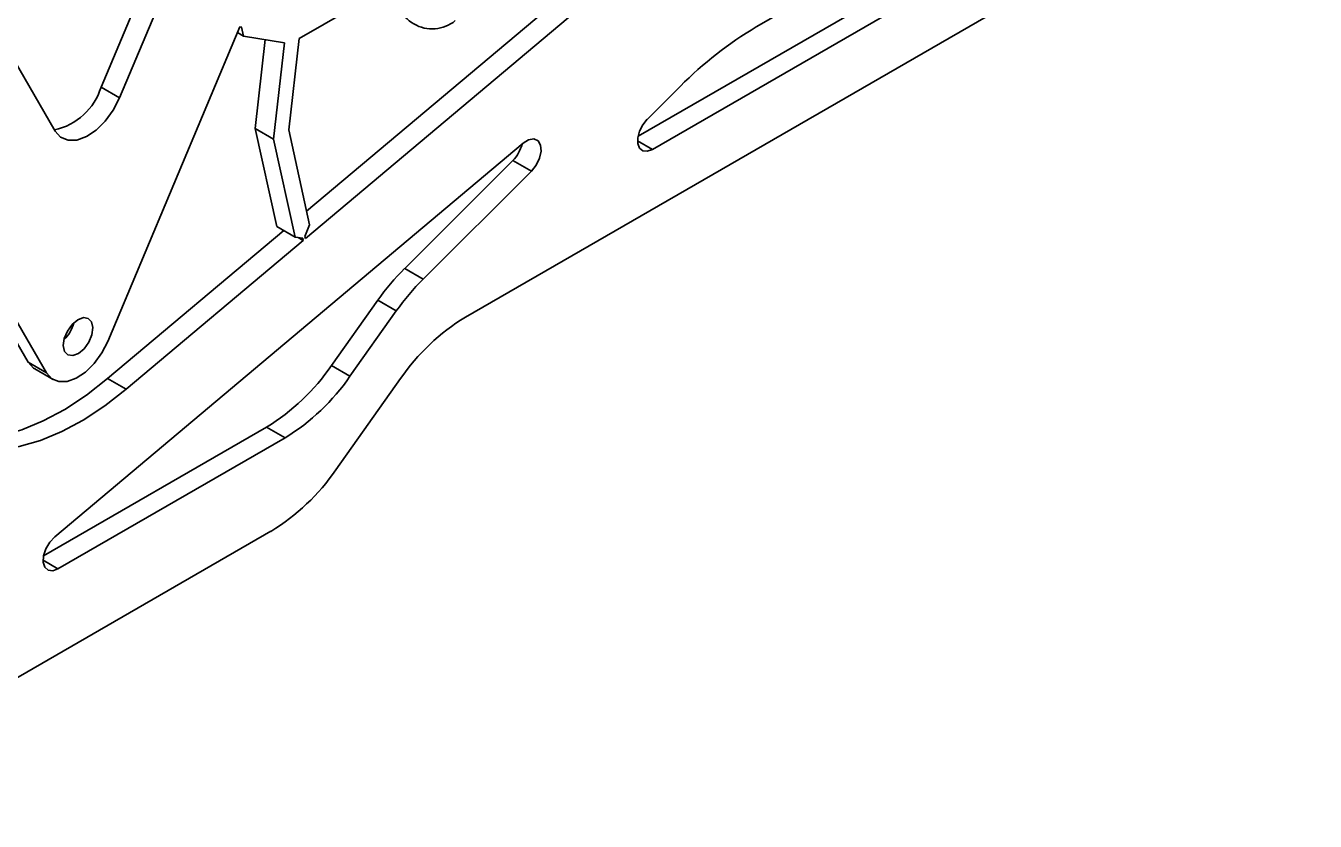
# Model space of a CAD drawing. Header units: millimetres. Extents: x 0 to 415, y 0 to 292.
# Drawn here: x 367.24 to 379.56, y 100.69 to 108.3 of the extents above; entities that cross this region are included whole.
import ezdxf

# ---------------------------------------------------------------- set-up
doc = ezdxf.new("R2010")
doc.units = ezdxf.units.MM

# ---------------------------------------------------------------- blocks, each defined once
blk = doc.blocks.new('SE87')
at = {"color": 7, "linetype": 'Continuous', "lineweight": 35}
for p, q in [((373.101, 107.29), (373.133, 107.352)), ((373.133, 107.352), (373.175, 107.405)), ((373.084, 107.227), (373.101, 107.29)), ((373.084, 107.171), (373.084, 107.227)), ((373.101, 107.127), (373.084, 107.171)), ((373.133, 107.102), (373.101, 107.127)), ((373.175, 107.098), (373.133, 107.102)), ((373.224, 107.116), (373.175, 107.098))]:
    blk.add_line(p, q, dxfattribs=at)
blk = doc.blocks.new('SE86')
blk.add_blockref('SE87', (0, 0))
blk = doc.blocks.new('SE151')
at = {"color": 7, "linetype": 'Continuous', "lineweight": 35}
for p, q in [((371.988, 107.175), (372.041, 107.208)), ((372.041, 107.208), (372.091, 107.216)), ((372.091, 107.216), (372.131, 107.199)), ((372.131, 107.199), (372.155, 107.158)), ((372.16, 107.1), (372.145, 107.033)), ((372.155, 107.158), (372.16, 107.1)), ((372.113, 106.966), (372.068, 106.908)), ((372.145, 107.033), (372.113, 106.966))]:
    blk.add_line(p, q, dxfattribs=at)
blk = doc.blocks.new('SE150')
blk.add_blockref('SE151', (0, 0))
blk = doc.blocks.new('SE153')
at = {"color": 7, "linetype": 'Continuous', "lineweight": 35}
for p, q in [((367.429, 103.298), (367.466, 103.361)), ((367.466, 103.361), (367.513, 103.411)), ((367.407, 103.232), (367.429, 103.298)), ((367.404, 103.171), (367.407, 103.232)), ((367.419, 103.123), (367.404, 103.171)), ((367.45, 103.094), (367.419, 103.123)), ((367.494, 103.088), (367.45, 103.094)), ((367.544, 103.107), (367.494, 103.088))]:
    blk.add_line(p, q, dxfattribs=at)
blk = doc.blocks.new('SE152')
blk.add_blockref('SE153', (0, 0))
blk = doc.blocks.new('SE375')
at = {"color": 7, "linetype": 'Continuous', "lineweight": 35}
for p, q in [((367.733, 105.487), (367.679, 105.442)), ((367.787, 105.508), (367.733, 105.487)), ((367.834, 105.501), (367.787, 105.508)), ((367.866, 105.468), (367.834, 105.501)), ((367.878, 105.412), (367.866, 105.468)), ((367.634, 105.379), (367.605, 105.309)), ((367.679, 105.442), (367.634, 105.379)), ((367.839, 105.273), (367.869, 105.344)), ((367.869, 105.344), (367.878, 105.412)), ((367.605, 105.309), (367.595, 105.24)), ((367.595, 105.24), (367.608, 105.185)), ((367.741, 105.165), (367.794, 105.211)), ((367.794, 105.211), (367.839, 105.273)), ((367.608, 105.185), (367.639, 105.152)), ((367.639, 105.152), (367.686, 105.145)), ((367.686, 105.145), (367.741, 105.165))]:
    blk.add_line(p, q, dxfattribs=at)
blk = doc.blocks.new('SE374')
blk.add_blockref('SE375', (0, 0))
blk = doc.blocks.new('SE385')
at = {"color": 7, "linetype": 'Continuous', "lineweight": 35}
for p, q in [((368.132, 107.608), (368.073, 107.492)), ((368.073, 107.492), (367.996, 107.387)), ((367.909, 107.3), (367.816, 107.238)), ((367.996, 107.387), (367.909, 107.3)), ((367.57, 107.233), (367.518, 107.291)), ((367.641, 107.203), (367.57, 107.233)), ((367.725, 107.205), (367.641, 107.203)), ((367.816, 107.238), (367.725, 107.205))]:
    blk.add_line(p, q, dxfattribs=at)
blk = doc.blocks.new('SE384')
blk.add_blockref('SE385', (0, 0))
blk = doc.blocks.new('SE583')
at = {"color": 7, "linetype": 'Continuous', "lineweight": 35}
for p, q in [((367.992, 104.665), (368.196, 104.823)), ((367.786, 104.529), (367.992, 104.665)), ((367.58, 104.419), (367.786, 104.529)), ((367.376, 104.334), (367.58, 104.419)), ((366.62, 104.265), (366.795, 104.241)), ((366.795, 104.241), (366.981, 104.244)), ((366.981, 104.244), (367.175, 104.275)), ((367.175, 104.275), (367.376, 104.334))]:
    blk.add_line(p, q, dxfattribs=at)
blk = doc.blocks.new('SE582')
blk.add_blockref('SE583', (0, 0))
blk = doc.blocks.new('SE585')
at = {"color": 7, "linetype": 'Continuous', "lineweight": 35}
for p, q in [((367.963, 105.17), (368.02, 105.281)), ((367.89, 105.07), (367.963, 105.17)), ((367.436, 104.98), (367.486, 104.924)), ((367.719, 104.929), (367.807, 104.988)), ((367.807, 104.988), (367.89, 105.07)), ((367.486, 104.924), (367.553, 104.896)), ((367.553, 104.896), (367.632, 104.897)), ((367.632, 104.897), (367.719, 104.929))]:
    blk.add_line(p, q, dxfattribs=at)
blk = doc.blocks.new('SE584')
blk.add_blockref('SE585', (0, 0))
blk = doc.blocks.new('SE667')
at = {"color": 7, "linetype": 'Continuous', "lineweight": 35}
for p, q in [((367.816, 104.767), (368.019, 104.925)), ((367.61, 104.631), (367.816, 104.767)), ((367.403, 104.521), (367.61, 104.631)), ((367.199, 104.436), (367.403, 104.521)), ((366.443, 104.367), (366.619, 104.343)), ((366.619, 104.343), (366.805, 104.346)), ((366.805, 104.346), (366.999, 104.377)), ((366.999, 104.377), (367.199, 104.436))]:
    blk.add_line(p, q, dxfattribs=at)
blk = doc.blocks.new('SE666')
blk.add_blockref('SE667', (0, 0))
blk = doc.blocks.new('SE669')
at = {"color": 7, "linetype": 'Continuous', "lineweight": 35}
for p, q in [((367.259, 105.082), (367.309, 105.026)), ((367.309, 105.026), (367.322, 105.017))]:
    blk.add_line(p, q, dxfattribs=at)
blk = doc.blocks.new('SE668')
blk.add_blockref('SE669', (0, 0))

msp = doc.modelspace()

# ---------------------------------------------------------------- linework, layer by layer
at = {"color": 7, "linetype": 'Continuous', "lineweight": 35}
for p, q in [((367.9557, 107.7106), (369.901, 112.3471)), ((368.1324, 107.6085), (370.0777, 112.2451)), ((369.9203, 106.5242), (374.5324, 110.4034)), ((369.9085, 106.2636), (374.7092, 110.3014)), ((379.556, 110.2001), (371.4371, 105.5132)), ((373.0866, 107.2411), (377.5928, 109.8425)), ((376.7767, 109.7645), (374.2164, 108.2864)), ((373.2235, 107.1161), (377.7695, 109.7404)), ((369.8473, 108.1746), (370.6932, 108.6629)), ((368.0197, 105.2809), (369.2815, 108.2884)), ((369.2994, 108.2855), (369.2815, 108.2884)), ((369.2992, 108.2855), (369.2993, 108.2854)), ((369.2993, 108.2854), (369.2994, 108.2855)), ((369.2993, 108.2854), (369.3175, 108.2)), ((369.3175, 108.2), (369.2587, 108.234)), ((369.3175, 108.2), (369.7095, 108.136)), ((369.428, 107.3166), (369.5246, 108.1662)), ((369.8473, 108.1746), (369.7485, 107.3043)), ((367.028, 108.1416), (367.5183, 107.2914)), ((369.7095, 108.136), (369.6048, 107.2145)), ((367.9557, 107.7106), (368.1324, 107.6085)), ((373.4908, 107.7198), (373.1752, 107.4049)), ((369.428, 107.3166), (369.6048, 107.2145)), ((369.6343, 106.3802), (369.428, 107.3166)), ((369.7485, 107.3043), (369.949, 106.3938)), ((369.6048, 107.2145), (369.8111, 106.2782)), ((373.0821, 107.1977), (373.2235, 107.1161)), ((371.9877, 107.1748), (367.5129, 103.4111)), ((370.8567, 105.9787), (371.8908, 107.0103)), ((372.0676, 106.9083), (371.8908, 107.0103)), ((371.0335, 105.8767), (372.0676, 106.9083)), ((368.019, 104.9251), (369.7023, 106.3409)), ((369.6343, 106.3802), (369.8111, 106.2782)), ((369.9038, 106.2849), (369.949, 106.3938)), ((368.1958, 104.823), (369.8878, 106.2462)), ((369.8111, 106.2782), (369.8829, 106.2672)), ((369.8878, 106.2462), (369.8402, 106.2738)), ((369.8831, 106.2674), (369.8829, 106.2672)), ((369.8831, 106.2674), (369.8878, 106.2462)), ((369.9038, 106.2849), (369.9085, 106.2636)), ((370.8567, 105.9787), (371.0335, 105.8767)), ((370.1572, 105.05), (370.5997, 105.6734)), ((370.7765, 105.5714), (370.5997, 105.6734)), ((367.1301, 105.5104), (367.4363, 104.9796)), ((370.334, 104.948), (370.7765, 105.5714)), ((367.0852, 105.3838), (367.2595, 105.0817)), ((367.4363, 104.9796), (367.2595, 105.0817)), ((367.3225, 105.0171), (367.4992, 104.915)), ((370.1572, 105.05), (370.334, 104.948)), ((368.019, 104.9251), (368.1958, 104.823)), ((370.8174, 104.9247), (370.199, 104.0535)), ((367.4075, 103.2318), (369.5375, 104.4615)), ((367.5444, 103.1068), (369.7143, 104.3594)), ((369.7143, 104.3594), (369.5375, 104.4615)), ((362.6268, 99.4514), (369.5793, 103.465)), ((367.403, 103.1884), (367.5444, 103.1068))]:
    msp.add_line(p, q, dxfattribs=at)
for centre, radius, start, end in [((371.1193, 108.6176), 0.3494, 170.78604, 309.20316), ((376.0298, 105.2163), 3.5657, 120.56977, 135.40295), ((367.3833, 107.8875), 0.5991, 282.40146, 342.81715), ((371.656, 107.2434), 0.3308, 315.2226, 346.55624), ((372.5329, 104.3071), 2.3673, 135.07836, 144.74748), ((372.7097, 104.205), 2.3673, 135.07836, 144.74748), ((367.3767, 105.5343), 0.3273, 313.39211, 346.61348), ((372.5015, 103.7719), 2.0408, 121.43627, 145.60976), ((368.4731, 106.2027), 2.0408, 301.43599, 325.61005), ((368.6499, 106.1007), 2.0408, 301.43599, 325.61005), ((368.5149, 105.2062), 2.0408, 301.43608, 325.60995)]:
    msp.add_arc(centre, radius, start, end, dxfattribs=at)

# ---------------------------------------------------------------- block references
for name in ['SE384', 'SE86', 'SE150', 'SE374', 'SE584', 'SE668', 'SE666', 'SE582', 'SE152']:
    msp.add_blockref(name, (0, 0))

doc.saveas('drawing.dxf')
